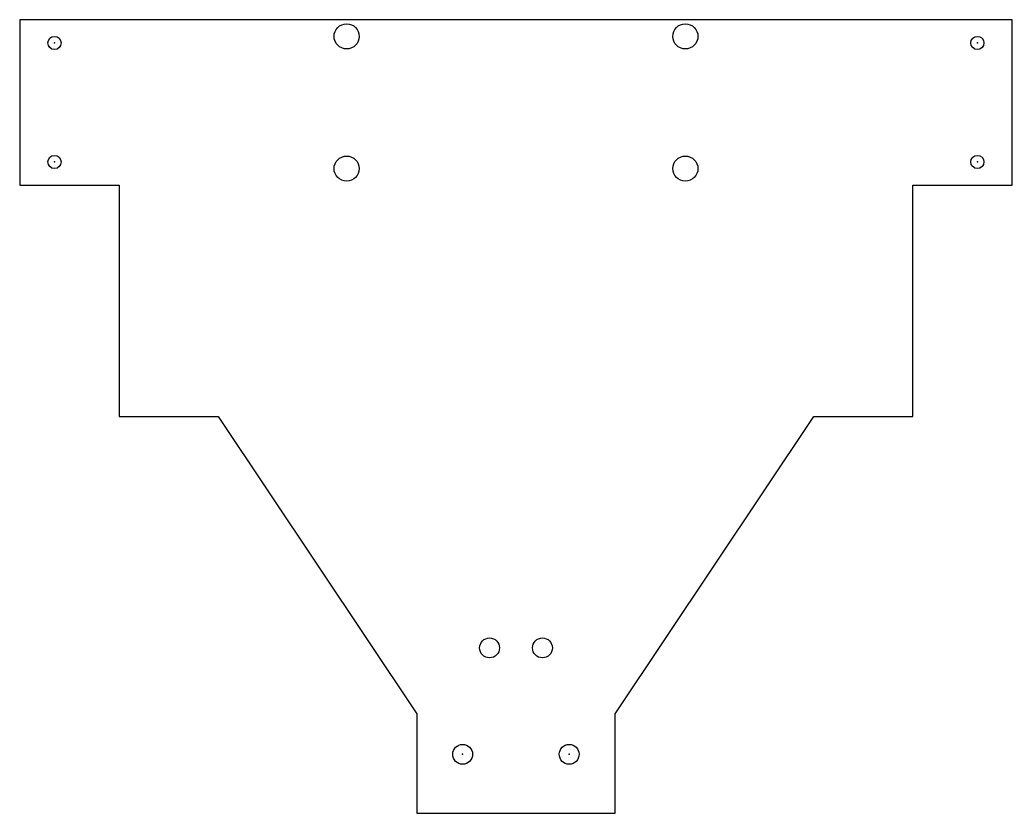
# Model space of a CAD drawing. Header units: millimetres. Extents: x -20 to 130, y -156 to -36.
import ezdxf

# ---------------------------------------------------------------- set-up
doc = ezdxf.new("R2010")
doc.units = ezdxf.units.MM
doc.layers.get('0').update_dxf_attribs({"linetype": 'CONTINUOUS'})

msp = doc.modelspace()

# ---------------------------------------------------------------- linework, layer by layer
msp.add_lwpolyline([(130, -36), (-20, -36), (-20, -61), (-5, -61), (-5, -96), (10, -96), (40, -141), (40, -156), (70, -156), (70, -141), (100, -96), (115, -96), (115, -61), (130, -61)], close=True)
for centre, radius in [((29.4, -38.5), 1.9), ((80.6, -38.5), 1.9), ((-14.76, -39.5), 1), ((124.74, -39.5), 1), ((-14.76, -57.5), 1), ((29.4, -58.5), 1.9), ((80.6, -58.5), 1.9), ((124.74, -57.5), 1), ((51, -131), 1.5), ((59, -131), 1.5), ((46.93, -147.1), 1.5), ((63.04, -147.1), 1.5)]:
    msp.add_circle(centre, radius)
for p in [(-14.76, -39.5), (124.74, -39.5), (-14.76, -57.5), (124.74, -57.5), (46.93, -147.1), (63.04, -147.1)]:
    msp.add_point(p)

doc.saveas('drawing.dxf')
